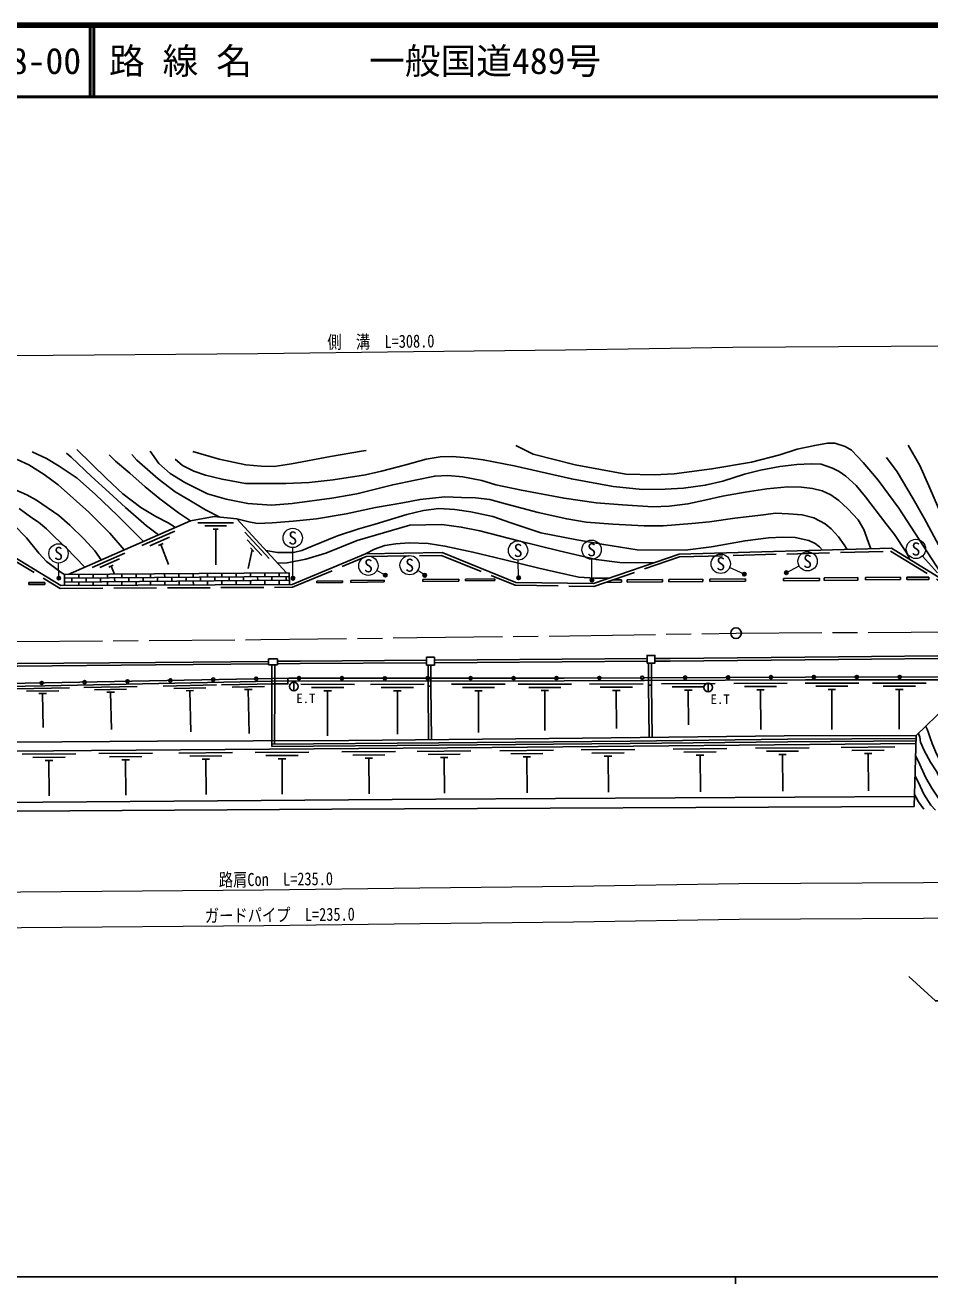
# Model space of a CAD drawing. Units: millimetres at full size, sheet at 1:1000; details may follow other scales. Extents: x 40000 to 680000, y 20000 to 380000.
# Drawn here: x 168655 to 295178, y 204000 to 380000 of the extents above; entities that cross this region are included whole.
import ezdxf
from ezdxf.enums import TextEntityAlignment as Align

# ---------------------------------------------------------------- set-up
doc = ezdxf.new("R2010")
doc.units = ezdxf.units.MM
doc.header["$LTSCALE"] = 1000
doc.linetypes.add('CHAIN', pattern=[18.5, 12, -1.5, 3.5, -1.5])
doc.linetypes.add('DASHED', pattern=[7.5, 6, -1.5])
for name, color, linetype, lineweight in [('M-BGD', 7, 'Continuous', 25), ('M-BMK', 2, 'CHAIN', 13), ('M-BMK-SRVR', 3, 'Continuous', 25), ('M-STR-HTXT', 7, 'Continuous', 13), ('M-STR-STRC', 7, 'Continuous', 25), ('M-TTL', 2, 'Continuous', 140), ('M-TTL-BAND', 7, 'Continuous', 25), ('M-TTL-LINE', 7, 'Continuous', 50)]:
    doc.layers.add(name, color=color, linetype=linetype, lineweight=lineweight)
doc.layers.add('M-TTL-TXT', color=7, linetype='Continuous')
doc.styles.add('ＭＳ ゴシック', font='')
doc.styles.get('ＭＳ ゴシック').set_extended_font_data('MS Gothic')

msp = doc.modelspace()

# ---------------------------------------------------------------- hatches: boundary and pattern name
at = {"layer": 'M-STR-STRC'}
for points in [[(173583, 302798, -0.41421), (173483, 302459, -0.41421), (173144, 302559, -1)], [(206328, 302787, -0.41421), (206228, 302448, -0.41421), (205889, 302548, -1)], [(219233, 303216, -0.41421), (219133, 302877, -0.41421), (218794, 302977, -1)], [(224761, 303201, -0.41421), (224661, 302861, -0.41421), (224322, 302961, -1)], [(237885, 302850, -0.41421), (237785, 302511, -0.41421), (237446, 302611, -1)], [(269453, 303356, -0.41421), (269353, 303017, -0.41421), (269014, 303117, -1)], [(275323, 303555, -0.41421), (275223, 303216, -0.41421), (274884, 303316, -1)], [(248136, 302548, -0.41421), (248036, 302209, -0.41421), (247697, 302309, -1)]]:
    msp.add_hatch(color=256, dxfattribs=at).paths.add_polyline_path(points)

# ---------------------------------------------------------------- linework, layer by layer
at = {"layer": 'M-BGD'}
for p, q in [((197805, 310426), (192805, 310426)), ((196805, 309976), (193805, 309976)), ((189564, 309229), (184985, 307221)), ((188829, 308415), (186082, 307210)), ((195655, 309526), (194955, 309526)), ((195305, 309526), (195316, 304534)), ((202759, 305409), (199376, 309091)), ((201751, 305841), (199721, 308050)), ((187957, 307541), (187316, 307260)), ((187636, 307400), (188723, 304571)), ((200405, 306641), (199830, 304020)), ((200642, 306383), (200168, 306899)), ((182591, 306171), (178012, 304163)), ((181856, 305357), (179108, 304152)), ((180983, 304483), (180342, 304202)), ((174164, 303175), (205594, 303432)), ((174164, 303175), (174172, 301636)), ((174167, 302669), (205597, 302925)), ((176164, 303192), (176168, 302685)), ((178164, 303208), (178168, 302702)), ((180164, 303224), (180168, 302718)), ((180663, 304342), (181150, 303232)), ((181168, 302726), (181173, 302180)), ((182164, 303241), (182168, 302734)), ((183168, 302742), (183172, 302196)), ((184164, 303257), (184168, 302751)), ((185168, 302759), (185172, 302212)), ((186164, 303273), (186168, 302767)), ((187168, 302775), (187172, 302229)), ((188164, 303290), (188168, 302783)), ((189168, 302791), (189172, 302245)), ((190164, 303306), (190168, 302800)), ((191168, 302808), (191172, 302261)), ((192164, 303322), (192168, 302816)), ((193168, 302824), (193172, 302278)), ((194164, 303339), (194168, 302832)), ((195168, 302840), (195172, 302294)), ((196163, 303355), (196168, 302848)), ((197168, 302857), (197172, 302310)), ((198163, 303371), (198168, 302865)), ((199167, 302873), (199172, 302326)), ((200163, 303387), (200167, 302881)), ((201167, 302889), (201172, 302343)), ((202163, 303404), (202167, 302897)), ((203167, 302906), (203172, 302359)), ((204163, 303420), (204167, 302914)), ((205167, 302922), (205172, 302375)), ((205594, 303432), (205608, 301794)), ((280408, 302702), (285102, 302744)), ((285102, 302744), (285105, 302412)), ((286199, 302754), (291072, 302798)), ((286199, 302754), (286202, 302422)), ((291072, 302798), (291075, 302466)), ((291979, 302806), (295030, 302834)), ((291979, 302806), (291982, 302474)), ((295033, 302502), (295030, 302834)), ((169162, 302090), (169162, 301777)), ((169162, 302090), (171422, 302088)), ((169162, 301777), (171422, 301776)), ((171422, 301776), (171422, 302088)), ((174169, 302123), (205600, 302379)), ((175168, 302677), (175173, 302131)), ((176173, 302139), (176177, 301646)), ((177168, 302694), (177173, 302147)), ((178173, 302155), (178177, 301656)), ((179168, 302710), (179173, 302163)), ((180173, 302172), (180177, 301666)), ((182172, 302188), (182177, 301676)), ((184172, 302204), (184177, 301686)), ((186172, 302221), (186177, 301696)), ((188172, 302237), (188177, 301706)), ((190172, 302253), (190177, 301717)), ((192172, 302269), (192177, 301727)), ((194172, 302286), (194177, 301737)), ((196172, 302302), (196177, 301747)), ((198172, 302318), (198177, 301757)), ((200172, 302335), (200177, 301767)), ((202172, 302351), (202177, 301777)), ((204172, 302367), (204176, 301787)), ((209437, 302273), (213026, 302320)), ((209441, 302014), (209437, 302273)), ((209441, 302014), (213029, 302062)), ((213026, 302320), (213029, 302062)), ((214187, 302336), (218883, 302398)), ((214187, 302336), (214191, 302077)), ((214191, 302077), (218886, 302139)), ((218883, 302398), (218886, 302139)), ((224267, 302469), (229297, 302535)), ((224267, 302469), (224271, 302211)), ((224271, 302211), (229300, 302277)), ((229297, 302535), (229300, 302277)), ((230218, 302548), (234347, 302602)), ((230218, 302548), (230222, 302289)), ((230222, 302289), (234350, 302344)), ((234350, 302344), (234347, 302602)), ((249837, 302086), (252077, 302107)), ((250829, 302427), (252074, 302439)), ((252074, 302439), (252077, 302107)), ((252841, 302446), (257808, 302493)), ((252841, 302446), (252844, 302114)), ((252844, 302114), (257811, 302161)), ((257808, 302493), (257811, 302161)), ((258666, 302501), (263422, 302546)), ((258666, 302501), (258669, 302169)), ((258669, 302169), (263425, 302214)), ((263422, 302546), (263425, 302214)), ((264415, 302555), (269384, 302602)), ((264415, 302555), (264418, 302223)), ((264418, 302223), (269387, 302270)), ((269384, 302602), (269387, 302270)), ((274732, 302650), (279726, 302696)), ((274732, 302650), (274735, 302319)), ((274735, 302319), (279729, 302364)), ((279726, 302696), (279729, 302364)), ((280408, 302702), (280411, 302370)), ((280411, 302370), (285105, 302412)), ((286202, 302422), (291075, 302466)), ((291982, 302474), (295033, 302502)), ((174834, 287320), (167335, 287198)), ((173340, 286936), (168841, 286862)), ((184338, 287519), (176840, 287371)), ((182846, 287130), (178347, 287041)), ((195430, 287738), (187932, 287590)), ((193938, 287348), (189438, 287260)), ((192220, 286954), (191170, 286934)), ((191695, 286944), (191808, 281197)), ((203600, 287899), (196101, 287751)), ((202107, 287509), (197608, 287421)), ((200390, 287115), (199340, 287095)), ((199865, 287105), (199986, 280956)), ((203160, 287882), (203133, 279126)), ((203560, 287881), (203534, 279479)), ((206236, 288115), (206236, 286915)), ((214713, 287828), (207213, 287843)), ((213212, 287381), (208712, 287390)), ((211486, 286935), (210436, 286937)), ((210961, 286936), (210948, 280646)), ((224459, 287830), (216959, 287823)), ((222960, 287379), (218460, 287375)), ((221235, 286927), (220185, 286926)), ((220710, 286927), (220716, 280849)), ((225003, 287551), (225403, 287555)), ((225003, 287551), (225077, 280085)), ((225403, 287555), (225477, 280088)), ((235802, 287841), (228302, 287834)), ((234303, 287390), (229803, 287386)), ((232578, 286938), (231528, 286937)), ((232053, 286938), (232059, 281085)), ((245083, 287850), (237583, 287843)), ((243583, 287399), (239083, 287395)), ((241859, 286947), (240809, 286946)), ((241334, 286947), (241339, 281351)), ((255075, 287898), (247575, 287865)), ((253577, 287441), (249077, 287421)), ((251854, 286984), (250804, 286979)), ((251329, 286981), (251352, 281645)), ((255847, 287707), (256247, 287711)), ((255847, 287707), (255927, 280400)), ((256247, 287711), (256327, 280404)), ((265146, 287942), (257646, 287909)), ((263648, 287486), (259148, 287466)), ((261925, 287028), (260875, 287023)), ((261400, 287026), (261421, 282155)), ((264174, 288000), (264174, 286800)), ((275247, 287987), (267747, 287954)), ((273749, 287530), (269249, 287510)), ((272026, 287073), (270976, 287068)), ((271501, 287070), (271526, 281492)), ((285231, 288005), (277731, 287998)), ((283731, 287553), (279231, 287549)), ((282006, 287102), (280956, 287101)), ((281481, 287101), (281486, 281496)), ((294655, 288013), (287155, 288006)), ((293155, 287562), (288655, 287558)), ((291430, 287110), (290380, 287109)), ((290905, 287110), (290910, 281542)), ((171621, 286548), (170572, 286531)), ((171097, 286539), (171174, 281806)), ((181128, 286736), (180078, 286715)), ((180603, 286725), (180706, 281525)), ((175727, 278120), (168227, 278053)), ((186448, 278200), (178948, 278147)), ((197660, 278278), (190160, 278225)), ((208321, 278352), (200821, 278300)), ((220454, 278437), (212955, 278385)), ((230994, 278510), (223494, 278458)), ((242560, 278616), (235061, 278542)), ((241065, 278151), (236565, 278107)), ((253916, 278729), (246416, 278655)), ((252420, 278264), (247921, 278219)), ((266787, 278856), (259287, 278782)), ((265291, 278392), (260791, 278347)), ((278309, 278971), (270809, 278896)), ((276813, 278506), (272313, 278461)), ((290287, 279089), (282787, 279015)), ((288791, 278625), (284292, 278580)), ((287071, 278157), (286021, 278147)), ((286546, 278152), (286598, 272943)), ((174231, 277657), (169731, 277617)), ((172510, 277192), (171460, 277182)), ((171985, 277187), (172029, 272239)), ((184951, 277739), (180451, 277708)), ((183229, 277277), (182179, 277270)), ((182704, 277273), (182739, 272320)), ((196163, 277817), (191663, 277786)), ((194442, 277355), (193392, 277348)), ((193917, 277352), (193951, 272404)), ((206824, 277892), (202325, 277860)), ((205103, 277430), (204053, 277422)), ((204578, 277426), (204612, 272466)), ((218958, 277976), (214458, 277945)), ((217236, 277514), (216186, 277507)), ((216711, 277511), (216746, 272537)), ((229497, 278050), (224997, 278019)), ((227775, 277588), (226725, 277581)), ((227250, 277584), (227285, 272598)), ((239344, 277684), (238295, 277674)), ((238819, 277679), (238869, 272665)), ((250700, 277797), (249650, 277787)), ((250175, 277792), (250225, 272731)), ((263571, 277925), (262521, 277914)), ((263046, 277919), (263096, 272806)), ((275093, 278039), (274043, 278028)), ((274568, 278034), (274619, 272873))]:
    msp.add_line(p, q, dxfattribs=at)
at = {"layer": 'M-BGD', "linetype": 'DASHED'}
for p, q in [((203160, 287882), (203160, 290565)), ((203560, 287881), (203560, 290565)), ((225003, 287551), (225003, 290529)), ((225403, 287555), (225403, 290529)), ((255847, 287707), (255814, 290795)), ((256247, 287711), (256247, 290795))]:
    msp.add_line(p, q, dxfattribs=at)
at = {"layer": 'M-BGD'}
for points in [[(169636, 320349), (171650, 319424), (173392, 318357), (175922, 316634), (178503, 314376), (181585, 311415), (185227, 307818)], [(175892, 320677), (180028, 316617), (182337, 314462), (184841, 312536), (186942, 311294), (188632, 310434), (189693, 309776)], [(186141, 320436), (187372, 318711), (188933, 317291), (190964, 316036), (194151, 314483), (196781, 313699), (199817, 313102), (203118, 312880), (206014, 313137), (211548, 313871), (215049, 314483), (220064, 315748), (223213, 316388), (225944, 316950), (227762, 317024), (229852, 316853), (232540, 316332), (234495, 315731), (238062, 314975), (244030, 313853), (248525, 313225), (252217, 312912), (256443, 312669), (258737, 312726), (261346, 313054), (263733, 313569), (266184, 314153), (269353, 314681), (272403, 315165), (275311, 315464), (277241, 315406), (278766, 315221), (280121, 314865), (281346, 314338), (282472, 313526), (283712, 312387), (285154, 310830), (285953, 309478), (286608, 307669), (286904, 306774)], [(192090, 320383), (195777, 319303), (199533, 318542), (201641, 318342), (203484, 318268), (205888, 318654), (211367, 319684), (215697, 320455), (216353, 320507)], [(237260, 321220), (239690, 319998), (245565, 318523), (252664, 317227), (256613, 317109), (259412, 317275), (264700, 317942), (270242, 318872), (274195, 319933), (276605, 320692), (279093, 321238), (280855, 321528), (281881, 321538), (283316, 321081), (284216, 320561), (285843, 318867), (287939, 316381), (290862, 312465), (294808, 306372), (296696, 303410)], [(292136, 321273), (293765, 318415), (295058, 315581), (296407, 312449), (298172, 308126), (298903, 306356), (300148, 304189)], [(167540, 319276), (169162, 318538), (171303, 317191), (173258, 315719), (177550, 311895), (180504, 308958), (182499, 306622)], [(187299, 308727), (185618, 310012), (182694, 312559), (180392, 314660), (177940, 316885), (175109, 319581), (174455, 320167)], [(191756, 310681), (190111, 311821), (187482, 313758), (185424, 315463), (183311, 317337), (181289, 319022), (180391, 319927)], [(183571, 319956), (184275, 319190), (187235, 316567), (189636, 314754), (191558, 313619), (193898, 312238), (195875, 311222)], [(189632, 319307), (190678, 318450), (192243, 317654), (193867, 317077), (196199, 316499), (199492, 315897), (201244, 315929), (205131, 315909), (208363, 316050), (211720, 316420), (216247, 317126), (218493, 317635), (221873, 318543), (224731, 319304), (226696, 319626), (228390, 319668), (230597, 319517), (232723, 319234), (237042, 318364), (245052, 316552), (250913, 315496), (255002, 315057), (258174, 315130), (260742, 315277), (263780, 315665), (266210, 316229), (269253, 317199), (271496, 317776), (274218, 318280), (276599, 318571), (278588, 318663), (279963, 318597), (281551, 318049), (282494, 317593), (283407, 316941), (284872, 315620), (286178, 314066), (289042, 310325), (290250, 308763), (291845, 306303), (292391, 305271)], [(298123, 304184), (297555, 305178), (296374, 307332), (294370, 311044), (292824, 313746), (290593, 317556), (289129, 319550)], [(167087, 315100), (168877, 314343), (170259, 313573), (173350, 311430), (174922, 310064), (176889, 308138), (178388, 306510), (179301, 305220)], [(283625, 306684), (283215, 307316), (282393, 308458), (281370, 309559), (280541, 310281), (278975, 311092), (277306, 311520), (275413, 311689), (273598, 311757), (271907, 311552), (267916, 311066), (264381, 310559), (261871, 310314), (257906, 309998), (255208, 310007), (250858, 310209), (247131, 310519), (244387, 310969), (240385, 311865), (235815, 313068), (233644, 313664), (231629, 313889), (229682, 313956), (227367, 314025), (223880, 313684), (221489, 313229), (217631, 312546), (213557, 311675), (209412, 310979), (206154, 310638), (203208, 310425), (201141, 310340), (199946, 310539), (198261, 310969)], [(177017, 304218), (174396, 306936), (172692, 308510), (171626, 309570), (170502, 310496), (169582, 311130), (167810, 312402)], [(202329, 306542), (203929, 306273), (205040, 306283), (206200, 306283), (207340, 306533), (208811, 307132), (212351, 308599), (215308, 309573), (217597, 310205), (222050, 311589), (224372, 312114), (226497, 312395), (228724, 312260), (230983, 311943), (234053, 311290), (236569, 310409), (240755, 309027), (245819, 308018), (249581, 307379), (254236, 306645), (260939, 306609), (264665, 307073), (269332, 307910), (272635, 308328), (274603, 308408), (276351, 308338), (278250, 307919), (279120, 307499), (279743, 307074), (280183, 306589)], [(167015, 310180), (168837, 308317), (170550, 306153), (171638, 304987), (173707, 303483), (174164, 303175)], [(205190, 303428), (198261, 310969), (195095, 311304), (191756, 310681), (174649, 303179)], [(203965, 304761), (205290, 304808), (207894, 305353), (210726, 306178), (215074, 307951), (222467, 310100), (226918, 310196), (229633, 309811), (232228, 309293), (237652, 307910), (243341, 306475), (248504, 305298), (251814, 304883), (256566, 304823)], [(105295, 301225), (134729, 301706), (154345, 307454), (164881, 306949), (173649, 301633), (205976, 301796), (216241, 306095), (226959, 306242), (237268, 302088), (248135, 301923), (260102, 306038), (289806, 306853), (296858, 302537), (349517, 302799), (376485, 303006)], [(250328, 302677), (248356, 302694), (246092, 302835), (244010, 303300), (240491, 304077), (235544, 305283), (231274, 306319), (227358, 307154), (225026, 307507), (222354, 307617), (220493, 307464), (218950, 307256), (217513, 306733), (216241, 306095)], [(165749, 290708), (167639, 290730), (186878, 290901), (202689, 291040)], [(165749, 290358), (167642, 290380), (186881, 290551), (202689, 290690)], [(203944, 291051), (207125, 291078), (224788, 291199)], [(203944, 290701), (207127, 290728), (224788, 290849)], [(225884, 291206), (231852, 291247), (255630, 291418)], [(225884, 290856), (231854, 290897), (255630, 291068)], [(256726, 291426), (258851, 291441), (282423, 291660), (300909, 291849)], [(256726, 291076), (258854, 291091), (282427, 291310), (300909, 291499)], [(140970, 287527), (171388, 288024), (205529, 288697), (217048, 288673), (244044, 288699), (277803, 288848), (301759, 288869)], [(203160, 287882), (205410, 287875), (205413, 288695)], [(301759, 288869), (293273, 280663), (293001, 270768)], [(66998, 286025), (87885, 286337), (116415, 286763), (140976, 287127), (171395, 287624), (205533, 288297), (217048, 288273), (244045, 288299), (277804, 288448), (301345, 288469)], [(299860, 270438), (298755, 272703), (297635, 274981), (296765, 276916), (296090, 278107), (295525, 279551), (295232, 280342), (295007, 281062), (294787, 281561), (294598, 281945)], [(67684, 278807), (75166, 279203), (125555, 279460), (160352, 279683), (187142, 279868), (213925, 279974), (246624, 280298), (274816, 280605), (293273, 280663)], [(203133, 279126), (226498, 279300), (253284, 279533), (275297, 279795), (293252, 279924)], [(203134, 279476), (226495, 279650), (253281, 279883), (275293, 280145), (293262, 280274)], [(298835, 270410), (297108, 273778), (296081, 275726), (295294, 276963), (294368, 278593), (293882, 279741), (293774, 280438), (293594, 280973)], [(293243, 279569), (233960, 278981), (177910, 278590), (130155, 278163), (80953, 277903), (67800, 277528)], [(297598, 270321), (296482, 271763), (295461, 273315), (294584, 274866), (293592, 277033), (293196, 277848)], [(295970, 270213), (295299, 270945), (294340, 272468), (293601, 274098), (293117, 275004)], [(293039, 272149), (226066, 271771), (164981, 271317), (113046, 271086), (72176, 273589), (68151, 273664)], [(294334, 270355), (293572, 271407), (293279, 272021), (293047, 272443)], [(293001, 270768), (211564, 270365), (145521, 269967), (119585, 269827), (121546, 268747)], [(292225, 246986), (295957, 243550), (297067, 243550), (299102, 239143), (357050, 239143), (357050, 240548), (358062, 240548), (358062, 239133), (372080, 239133), (378499, 232772)]]:
    msp.add_lwpolyline(points, dxfattribs=at)
at = {"layer": 'M-BGD', "linetype": 'DASHED'}
msp.add_lwpolyline([(65809, 299433), (73536, 300098), (80876, 300449), (95699, 300668), (134790, 301307), (154393, 307051), (164761, 306554), (173538, 301233), (206058, 301396), (216324, 305696), (226884, 305841), (237187, 301689), (248199, 301522), (260174, 305640), (289698, 306450), (296746, 302136), (349519, 302399), (376488, 302606)], dxfattribs=at)
at = {"layer": 'M-BGD'}
for points in [[(202689, 290565), (203944, 290565), (203944, 291375), (202689, 291375)], [(224788, 290529), (225884, 290529), (225884, 291611), (224788, 291611)], [(255630, 290795), (256726, 290795), (256726, 291877), (255630, 291877)]]:
    msp.add_lwpolyline(points, close=True, dxfattribs=at)
for centre, radius in [((194961, 288489), 225), ((200960, 288607), 225), ((206959, 288694), 225), ((212959, 288682), 225), ((218959, 288675), 225), ((224959, 288681), 225), ((230959, 288687), 225), ((236959, 288692), 225), ((242959, 288698), 225), ((248959, 288721), 225), ((254959, 288747), 225), ((260959, 288774), 225), ((266959, 288800), 225), ((272959, 288827), 225), ((278959, 288849), 225), ((284959, 288854), 225), ((290959, 288860), 225), ((170966, 288017), 225), ((176965, 288134), 225), ((182964, 288252), 225), ((188962, 288370), 225), ((206236, 287515), 600), ((264174, 287400), 600)]:
    msp.add_circle(centre, radius, dxfattribs=at)
at = {"layer": 'M-BMK'}
msp.add_lwpolyline([(66455, 292335), (129494, 293147), (152199, 293438), (167482, 293801), (201618, 294087), (223421, 294359), (244789, 294599), (268074, 294984), (304797, 295198), (343379, 295495), (368667, 295759), (391657, 295820), (429809, 296122), (445771, 296191), (459638, 296015), (469610, 295687), (481409, 294999), (495054, 293854), (507912, 292465), (518413, 291013), (532406, 288818), (568251, 282003)], dxfattribs=at)
at = {"layer": 'M-BMK-SRVR'}
msp.add_circle((268074, 294984), 750, dxfattribs=at)
at = {"layer": 'M-STR-HTXT'}
for p, q in [((206108, 302667), (206083, 306944)), ((173363, 302679), (173338, 304785)), ((237666, 302730), (237617, 305200)), ((247917, 302428), (247884, 305302)), ((296249, 303434), (294139, 305759)), ((219013, 303096), (217834, 303752)), ((224541, 303081), (223549, 303739)), ((269233, 303236), (267166, 304143)), ((275103, 303436), (276888, 304391))]:
    msp.add_line(p, q, dxfattribs=at)
for points in [[(62827, 332292), (128979, 333143), (151467, 333432), (166840, 333797), (201201, 334085), (222947, 334356), (244234, 334595), (267626, 334982), (304526, 335198), (343016, 335493), (368405, 335758), (375181, 335776)], [(69630, 257373), (129945, 258149), (152839, 258443), (168045, 258805), (201983, 259089), (223835, 259362), (245275, 259602), (268466, 259986), (302918, 260187)], [(70083, 252379), (130009, 253150), (152930, 253444), (168125, 253805), (202035, 254089), (223894, 254362), (245344, 254602), (268522, 254986), (302893, 255187)]]:
    msp.add_lwpolyline(points, dxfattribs=at)
for centre in [(206075, 308294), (247869, 306652), (293231, 306758), (173322, 306134), (237591, 306550), (278078, 305029), (216654, 304408), (222424, 304486), (265930, 304685)]:
    msp.add_circle(centre, 1350, dxfattribs=at)
at = {"layer": 'M-STR-STRC'}
for centre in [(173363, 302679), (206108, 302667), (219013, 303096), (224541, 303081), (237666, 302730), (269233, 303236), (275103, 303436), (247917, 302428)]:
    msp.add_circle(centre, 250, dxfattribs=at)
at = {"layer": 'M-TTL'}
msp.add_line((680000, 380000), (40000, 380000), dxfattribs=at)
at = {"layer": 'M-TTL-BAND'}
for p, q in [((40000, 205000), (579000, 205000)), ((268000, 205000), (268000, 204000))]:
    msp.add_line(p, q, dxfattribs=at)
at = {"layer": 'M-TTL-LINE'}
for p, q in [((177750, 380000), (177750, 370000)), ((178250, 380000), (178250, 370000)), ((40000, 370000), (680000, 370000))]:
    msp.add_line(p, q, dxfattribs=at)

# ---------------------------------------------------------------- texts
at = {"layer": 'M-BGD', "style": 'ＭＳ ゴシック'}
for p in [(206567, 286523), (264505, 286408)]:
    msp.add_text('E.T', height=1320, dxfattribs=at).set_placement(p, align=Align.TOP_LEFT)
at = {"layer": 'M-STR-HTXT', "style": 'ＭＳ ゴシック', "width": 0.8}
for s, rotation, p in [('側\u3000溝\u3000L=308.0', 0.698, (218418, 334300)), ('路肩Con  L=235.0  ', 0.714, (204731, 259123)), ('ガードパイプ\u3000L=235.0', 0.714, (204283, 254117))]:
    msp.add_text(s, height=1833, rotation=rotation, dxfattribs=at).set_placement(p, align=Align.BOTTOM_CENTER)
at = {"layer": 'M-STR-HTXT', "style": 'ＭＳ ゴシック'}
for p in [(206075, 308294), (173322, 306134), (237591, 306550), (247869, 306652), (293231, 306758), (216654, 304408), (222424, 304486), (265930, 304685), (278078, 305029)]:
    msp.add_text('S', height=1833, dxfattribs=at).set_placement(p, align=Align.MIDDLE_CENTER)
at = {"layer": 'M-TTL-TXT', "style": 'ＭＳ ゴシック'}
for s, p in [('008-00', (161521, 375000)), ('路 線 名', (180380, 375000)), ('一般国道489号', (216734, 375000))]:
    msp.add_text(s, height=3666, dxfattribs=at).set_placement(p, align=Align.MIDDLE_LEFT)

doc.saveas('drawing.dxf')
